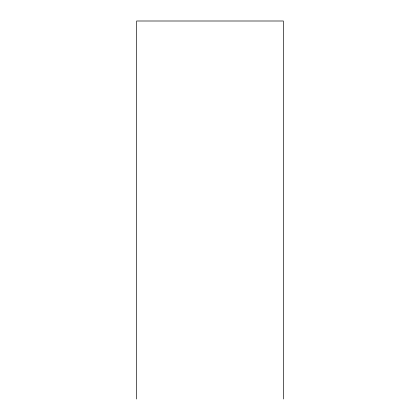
<?xml version="1.0" encoding="UTF-8"?>
<svg xmlns="http://www.w3.org/2000/svg" width="420" height="420" viewBox="0 0 420 420"><rect width="100%" height="100%" fill="white"/><g stroke="black" fill="none" stroke-linecap="round" stroke-linejoin="round"><path stroke-width="0.63" d="M283.358 399L283.358 21L136.642 21L136.642 399"/></g></svg>
